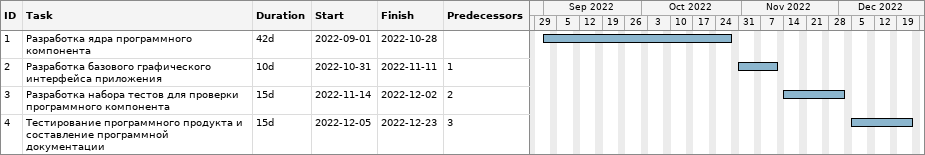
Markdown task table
| ID | Task | Duration | Start | Finish | Predecessors |
|---|---|---|---|---|---|
| 1 | Разработка ядра программного компонента | 42d | 2022-09-01 | 2022-10-28 |  |
| 2 | Разработка базового графического интерфейса приложения | 10d | 2022-10-31 | 2022-11-11 | 1 |
| 3 | Разработка набора тестов для проверки программного компонента | 15d | 2022-11-14 | 2022-12-02 | 2 |
| 4 | Тестирование программного продукта и составление программной документации | 15d | 2022-12-05 | 2022-12-23 | 3 |
